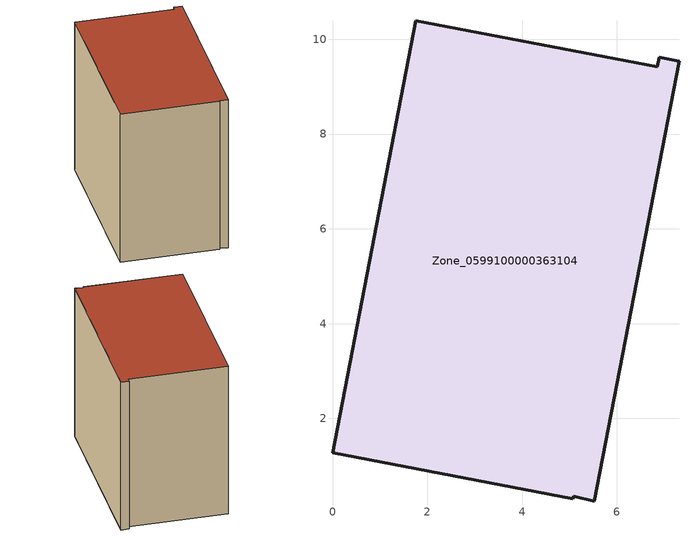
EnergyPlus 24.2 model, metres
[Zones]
Zone_0599100000363104
 floor ground (C_G): 5.52,0.25 5.09,0.36 5.07,0.3 0,1.28 1.76,10.39 6.85,9.42 6.89,9.62 7.31,9.54 z0
 wall outside (C_F): 0,1.28 5.07,0.3 5.09,0.36 5.52,0.25 7.31,9.54 6.89,9.62 6.85,9.42 1.76,10.39 0,1.28 z0:8.65
 roof outside (C_R): 5.09,0.36 5.52,0.25 7.31,9.54 6.89,9.62 6.85,9.42 1.76,10.39 0,1.28 5.07,0.3 z8.65
[BUILDING]
Pand.0599100000363104: North Axis=0; Terrain=City; Loads Convergence Tolerance Value=0.04; Temperature Convergence Tolerance Value=0.4; Solar Distribution=FullExterior; Maximum Number of Warmup Days=25; Minimum Number of Warmup Days=1
[Site:Location]
Rotterdam.The.Hague.AP_ZH_NLD Design_Conditions: Latitude=51.96; Longitude=4.45; Time Zone=1; Elevation=-4.5
[SITE:GROUNDTEMPERATURE:BUILDINGSURFACE]
18, 18, 18, 18, 18, 18, 18, 18, 18, 18, 18, 18
[MATERIAL] Thermal Absorptance=0.9; Solar Absorptance=0.7; Visible Absorptance=0.7
Name | Roughness | Thickness | Conductivity | Density | Specific Heat
G.TC.1992-2005 | MediumSmooth | 0.15 | 0.06 | 540 | 1210
F.TC.1992-2005 | Rough | 0.3 | 0.12 | 1920 | 840
R.TC.1992-2005 | MediumRough | 0.2 | 0.08 | 1500 | 1000
[CONSTRUCTION]
C_G: G.TC.1992-2005
C_F: F.TC.1992-2005
C_R: R.TC.1992-2005
[ZONE]
Zone_0599100000363104: Type=1; Multiplier=1; Ceiling Height=Autocalculate; Volume=Autocalculate; Floor Area=autocalculate; Part of Total Floor Area=Yes
[ZONEINFILTRATION:DESIGNFLOWRATE]
Infil_Zone_0599100000363104: Zone or ZoneList or Space or SpaceList=Zone_0599100000363104; Schedule=AlwaysOn; Design Flow Rate Calculation Method=Flow/Area; Flow Rate per Floor Area=0.0015; Constant Term Coefficient=1; Temperature Term Coefficient=0; Velocity Term Coefficient=0; Velocity Squared Term Coefficient=0
[HVACTEMPLATE:ZONE:IDEALLOADSAIRSYSTEM]
Zone_0599100000363104: Maximum Heating Supply Air Temperature=50; Minimum Cooling Supply Air Temperature=13; Maximum Heating Supply Air Humidity Ratio=0.0156; Minimum Cooling Supply Air Humidity Ratio=0.0077; Heating Limit=NoLimit; Cooling Limit=NoLimit; Dehumidification Control Type=ConstantSensibleHeatRatio; Cooling Sensible Heat Ratio=0.7; Dehumidification Setpoint=60; Humidification Control Type=None; Humidification Setpoint=30; Outdoor Air Method=None; Outdoor Air Flow Rate per Person=0.00944; Outdoor Air Flow Rate per Zone Floor Area=0; Outdoor Air Flow Rate per Zone=0; Demand Controlled Ventilation Type=None; Outdoor Air Economizer Type=NoEconomizer; Heat Recovery Type=None; Sensible Heat Recovery Effectiveness=0.7; Latent Heat Recovery Effectiveness=0.65
[ZONECONTROL:THERMOSTAT]
ThermostatControl_Zone_0599100000363104: Zone or ZoneList=Zone_0599100000363104; Control Type Schedule=DualSetpointControlType; Control 1=Thermostat_Zone_0599100000363104; Temperature Difference Between Cutout And Setpoint=0
[THERMOSTATSETPOINT:DUALSETPOINT]
Thermostat_Zone_0599100000363104: Heating Setpoint Temperature Schedule=HeatingSetpoint_Zone_0599100000363104; Cooling Setpoint Temperature Schedule=CoolingSetpoint_Zone_0599100000363104
[SCHEDULE:COMPACT]
HeatingSetpoint_Zone_0599100000363104: Through: 12/31, For: AllDays, Until: 24:00, 21
CoolingSetpoint_Zone_0599100000363104: Through: 12/31, For: AllDays, Until: 24:00, 24
DualSetpointControlType: Through: 12/31, For: AllDays, Until: 24:00, 4
AlwaysOn: Through: 12/31, For: AllDays, Until: 24:00, 1
